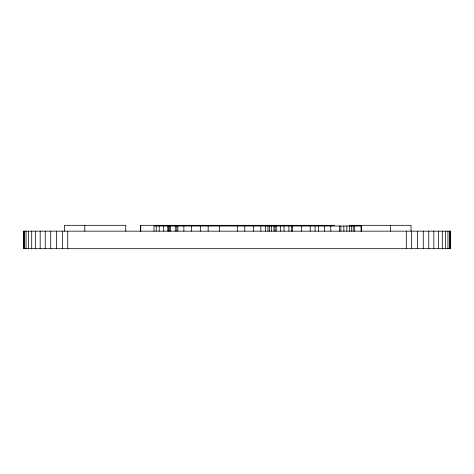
<?xml version="1.0" encoding="UTF-8"?>
<svg xmlns="http://www.w3.org/2000/svg" width="474" height="474" viewBox="0 0 474 474"><rect width="100%" height="100%" fill="white"/><g stroke="black" fill="none" stroke-linecap="round" stroke-linejoin="round"><path stroke-width="0.71" d="M334.549 225.316L140.665 225.316L140.665 231.158M349.563 225.316L411.017 225.316L411.017 231.158M450.181 231.158L450.181 248.684M449.553 231.158L449.553 248.684M447.942 231.158L447.942 248.684M445.507 231.158L445.507 248.684M442.295 231.158L442.295 248.684M438.373 231.158L438.373 248.684M433.829 231.158L433.829 248.684M428.763 231.158L428.763 248.684M423.276 231.158L423.276 248.684M417.493 231.158L417.493 248.684M411.539 231.158L411.539 248.684M406.283 231.158L406.283 248.684M390.546 225.316L390.546 231.158M361.425 231.158L361.425 226.021L153.967 226.021L153.967 231.158M361.052 226.021L361.052 231.158M354.694 226.021L354.694 231.158M353.201 226.021L353.201 231.158M351.329 226.021L351.329 231.158M349.462 226.021L349.462 231.158M346.844 226.021L346.844 231.158M343.857 226.021L343.857 231.158M340.865 226.021L340.865 231.158M339.372 226.021L339.372 231.158M330.775 226.021L330.775 231.158M324.417 226.021L324.417 231.158M318.439 226.021L318.439 231.158M315.074 226.021L315.074 231.158M310.215 226.021L310.215 231.158M301.618 226.021L301.618 231.158M292.642 226.021L292.642 231.158M291.522 226.021L291.522 231.158M288.909 226.021L288.909 231.158M284.044 226.021L284.044 231.158M280.685 226.021L280.685 231.158M276.2 226.021L276.2 231.158M275.074 226.021L275.074 231.158M273.954 226.021L273.954 231.158M271.335 226.021L271.335 231.158M269.469 226.021L269.469 231.158M267.976 226.021L267.976 231.158M265.357 226.021L265.357 231.158M260.872 226.021L260.872 231.158M253.394 226.021L253.394 231.158M244.797 226.021L244.797 231.158M237.32 226.021L237.32 231.158M219.379 226.021L219.379 231.158M208.163 226.021L208.163 231.158M200.318 226.021L200.318 231.158M191.342 226.021L191.342 231.158M183.871 226.021L183.871 231.158M177.886 226.021L177.886 231.158M176.766 226.021L176.766 231.158M175.273 226.021L175.273 231.158M170.409 226.021L170.409 231.158M169.662 226.021L169.662 231.158M168.543 226.021L168.543 231.158M167.796 226.021L167.796 231.158M163.684 226.021L163.684 231.158M159.199 226.021L159.199 231.158M156.207 226.021L156.207 231.158M140.742 225.316L140.742 231.158M125.77 231.158L125.77 225.316L64.387 225.316L64.387 231.158M84.787 225.316L84.787 231.158M67.717 231.158L67.717 248.684M62.461 231.158L62.461 248.684M56.507 231.158L56.507 248.684M50.724 231.158L50.724 248.684M45.237 231.158L45.237 248.684M40.172 231.158L40.172 248.684M35.627 231.158L35.627 248.684M31.705 231.158L31.705 248.684M28.493 231.158L28.493 248.684M26.058 231.158L26.058 248.684M24.447 231.158L24.447 248.684M23.819 231.158L23.819 248.684M450.3 231.158L23.7 231.158L23.7 248.684L450.3 248.684L450.3 231.158"/></g></svg>
